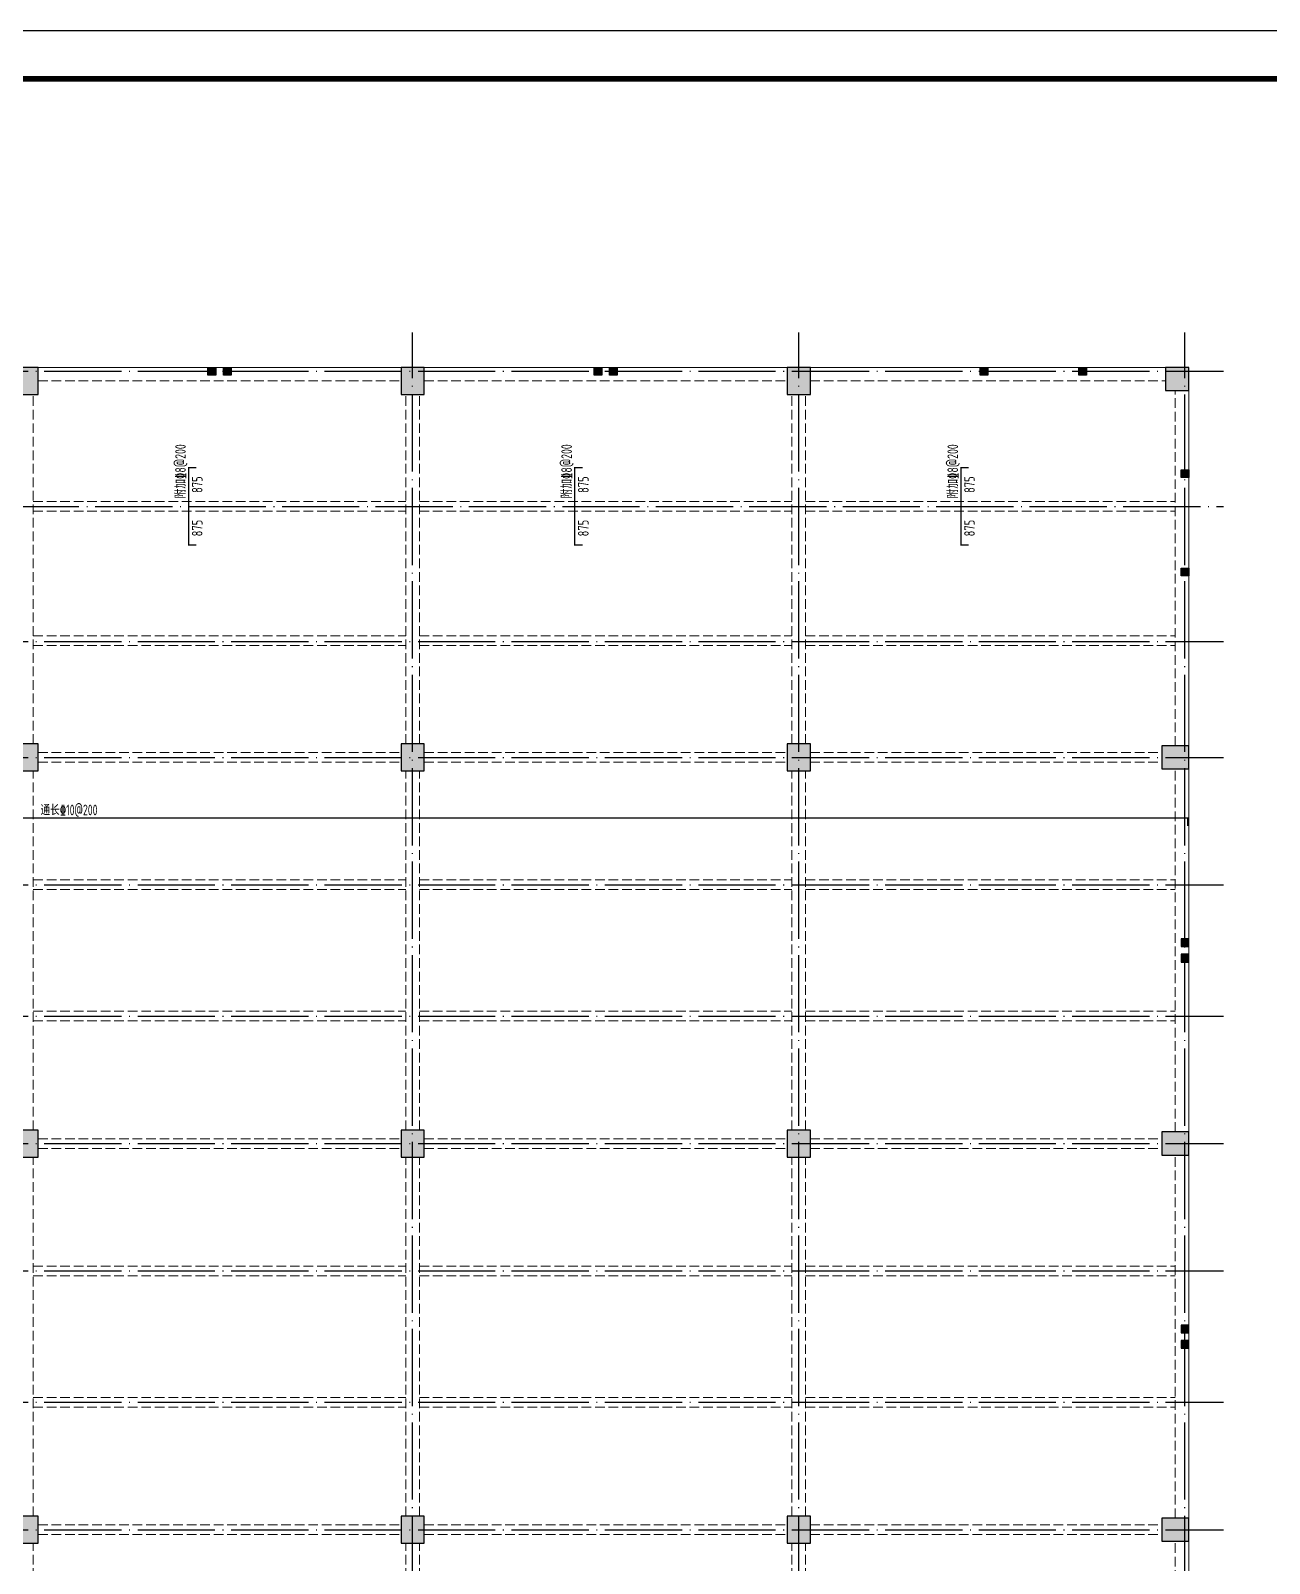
# Model space of a CAD drawing. Extents: x -2331248 to -1198620, y -977263 to -545844.
# Drawn here: x -1780691 to -1748613, y -731299 to -691608 of the extents above; entities that cross this region are included whole.
import ezdxf
from ezdxf.enums import TextEntityAlignment as Align

# ---------------------------------------------------------------- set-up
doc = ezdxf.new("R2010")
doc.units = 0
doc.header["$LTSCALE"] = 1000
doc.header["$MEASUREMENT"] = 0
for name, pattern in [('DASH', [0.35, 0.25, -0.1]), ('DOTE', [2.42, 2, -0.2, 0.02, -0.2]), ('线型3', [500, 300, -200])]:
    doc.linetypes.add(name, pattern=pattern)
for name, color, linetype in [('DOTE', 1, 'DOTE'), ('PUB_TITLE', 4, 'CONTINUOUS'), ('构造柱', 6, 'CONTINUOUS'), ('柱涂实', 54, 'CONTINUOUS')]:
    doc.layers.add(name, color=color, linetype=linetype)
for name, color, linetype, lineweight in [('S_Beam', 4, 'CONTINUOUS', 18), ('S_BeamDash', 134, '线型3', 18), ('S_Cl', 2, 'CONTINUOUS', 9), ('S_SlabUpBar', 1, 'CONTINUOUS', 35), ('S_SlabUpBarDim', 84, 'CONTINUOUS', 25), ('S_SlabUpBarText', 7, 'CONTINUOUS', 25)]:
    doc.layers.add(name, color=color, linetype=linetype, lineweight=lineweight)
doc.styles.add('PkpmHz', font='Pkpmeng', dxfattribs={"width": 0.7, "bigfont": 'hztxt'})
doc.styles.add('TSSD_REIN', font='Tssdeng.shx', dxfattribs={"width": 0.7, "bigfont": 'hztxt.shx'})

msp = doc.modelspace()

# ---------------------------------------------------------------- hatches: boundary and pattern name
at = {"layer": '柱涂实'}
for points in [[(-1780500, -701027.1), (-1780500, -700327.1), (-1781100, -700327.1), (-1781100, -701027.1)], [(-1770500, -701027.1), (-1770500, -700327.1), (-1771100, -700327.1), (-1771100, -701027.1)], [(-1760500, -701027.1), (-1760500, -700327.1), (-1761100, -700327.1), (-1761100, -701027.1)], [(-1750700, -700927.1), (-1750700, -700327.1), (-1751300, -700327.1), (-1751300, -700927.1)], [(-1780500, -710777.1), (-1780500, -710077.1), (-1781100, -710077.1), (-1781100, -710777.1)], [(-1770500, -710777.1), (-1770500, -710077.1), (-1771100, -710077.1), (-1771100, -710777.1)], [(-1760500, -710777.1), (-1760500, -710077.1), (-1761100, -710077.1), (-1761100, -710777.1)], [(-1750700, -710727.1), (-1750700, -710127.1), (-1751400, -710127.1), (-1751400, -710727.1)], [(-1780500, -720777.1), (-1780500, -720077.1), (-1781100, -720077.1), (-1781100, -720777.1)], [(-1770500, -720777.1), (-1770500, -720077.1), (-1771100, -720077.1), (-1771100, -720777.1)], [(-1760500, -720777.1), (-1760500, -720077.1), (-1761100, -720077.1), (-1761100, -720777.1)], [(-1750700, -720727.1), (-1750700, -720127.1), (-1751400, -720127.1), (-1751400, -720727.1)], [(-1780500, -730777.1), (-1780500, -730077.1), (-1781100, -730077.1), (-1781100, -730777.1)], [(-1770500, -730777.1), (-1770500, -730077.1), (-1771100, -730077.1), (-1771100, -730777.1)], [(-1760500, -730777.1), (-1760500, -730077.1), (-1761100, -730077.1), (-1761100, -730777.1)], [(-1750700, -730727.1), (-1750700, -730127.1), (-1751400, -730127.1), (-1751400, -730727.1)]]:
    msp.add_hatch(color=256, dxfattribs=at).paths.add_polyline_path(points)

# ---------------------------------------------------------------- linework, layer by layer
at = {"layer": 'DOTE'}
for p, q in [((-1770800, -751427.1), (-1770800, -699427.1)), ((-1760800, -751427.1), (-1760800, -699427.1)), ((-1750800, -751427.1), (-1750800, -699427.1)), ((-1811800, -700427.1), (-1749800, -700427.1)), ((-1800800, -703927.1), (-1749800, -703927.1)), ((-1811800, -707427.1), (-1749800, -707427.1)), ((-1811800, -710427.1), (-1749800, -710427.1)), ((-1811800, -713727.1), (-1749800, -713727.1)), ((-1811800, -717127.1), (-1749800, -717127.1)), ((-1811800, -720427.1), (-1749800, -720427.1)), ((-1811800, -723727.1), (-1749800, -723727.1)), ((-1811800, -727127.1), (-1749800, -727127.1)), ((-1811800, -730427.1), (-1749800, -730427.1))]:
    msp.add_line(p, q, dxfattribs=at)
at = {"layer": 'PUB_TITLE'}
msp.add_lwpolyline([(-1821659.5, -765858.1), (-1821659.5, -691608.1), (-1716534.5, -691608.1), (-1716534.5, -765858.1)], close=True, dxfattribs=at)
at = {"layer": 'PUB_TITLE', "const_width": 150}
msp.add_lwpolyline([(-1818534.5, -692858.1), (-1717784.5, -692858.1), (-1717784.5, -764608.1), (-1818534.5, -764608.1)], close=True, dxfattribs=at)
at = {"layer": 'S_Beam', "ltscale": 1}
for p, q in [((-1780500, -700327.1), (-1771100, -700327.1)), ((-1770500, -700327.1), (-1761100, -700327.1)), ((-1760500, -700327.1), (-1751300, -700327.1)), ((-1750700, -710127.1), (-1750700, -700927.1)), ((-1750700, -720127.1), (-1750700, -710727.1)), ((-1750700, -730127.1), (-1750700, -720727.1)), ((-1750700, -740127.1), (-1750700, -730727.1))]:
    msp.add_line(p, q, dxfattribs=at)
at = {"layer": 'S_BeamDash', "linetype": 'DASH', "ltscale": 1}
for p, q in [((-1780500, -700677.1), (-1771100, -700677.1)), ((-1770500, -700677.1), (-1761100, -700677.1)), ((-1760500, -700677.1), (-1751300, -700677.1)), ((-1751050, -710127.1), (-1751050, -700927.1)), ((-1780625, -710077.1), (-1780625, -701027.1)), ((-1770975, -710077.1), (-1770975, -701027.1)), ((-1770625, -710077.1), (-1770625, -701027.1)), ((-1760975, -710077.1), (-1760975, -701027.1)), ((-1760625, -710077.1), (-1760625, -701027.1)), ((-1780625, -703802.1), (-1770975, -703802.1)), ((-1780625, -704052.1), (-1770975, -704052.1)), ((-1770625, -703802.1), (-1760975, -703802.1)), ((-1770625, -704052.1), (-1760975, -704052.1)), ((-1760625, -703802.1), (-1751050, -703802.1)), ((-1760625, -704052.1), (-1751050, -704052.1)), ((-1780625, -707277.1), (-1770975, -707277.1)), ((-1770625, -707277.1), (-1760975, -707277.1)), ((-1760625, -707277.1), (-1751050, -707277.1)), ((-1780625, -707527.1), (-1770975, -707527.1)), ((-1770625, -707527.1), (-1760975, -707527.1)), ((-1760625, -707527.1), (-1751050, -707527.1)), ((-1780500, -710302.1), (-1771100, -710302.1)), ((-1770500, -710302.1), (-1761100, -710302.1)), ((-1760500, -710302.1), (-1751400, -710302.1)), ((-1780625, -720077.1), (-1780625, -710777.1)), ((-1780500, -710552.1), (-1771100, -710552.1)), ((-1770975, -720077.1), (-1770975, -710777.1)), ((-1770625, -720077.1), (-1770625, -710777.1)), ((-1770500, -710552.1), (-1761100, -710552.1)), ((-1760975, -720077.1), (-1760975, -710777.1)), ((-1760625, -720077.1), (-1760625, -710777.1)), ((-1760500, -710552.1), (-1751400, -710552.1)), ((-1751050, -720127.1), (-1751050, -710727.1)), ((-1780625, -713602.1), (-1770975, -713602.1)), ((-1770625, -713602.1), (-1760975, -713602.1)), ((-1760625, -713602.1), (-1751050, -713602.1)), ((-1780625, -713852.1), (-1770975, -713852.1)), ((-1770625, -713852.1), (-1760975, -713852.1)), ((-1760625, -713852.1), (-1751050, -713852.1)), ((-1780625, -717002.1), (-1770975, -717002.1)), ((-1770625, -717002.1), (-1760975, -717002.1)), ((-1760625, -717002.1), (-1751050, -717002.1)), ((-1780625, -717252.1), (-1770975, -717252.1)), ((-1770625, -717252.1), (-1760975, -717252.1)), ((-1760625, -717252.1), (-1751050, -717252.1)), ((-1780500, -720302.1), (-1771100, -720302.1)), ((-1770500, -720302.1), (-1761100, -720302.1)), ((-1760500, -720302.1), (-1751400, -720302.1)), ((-1780625, -730077.1), (-1780625, -720777.1)), ((-1780500, -720552.1), (-1771100, -720552.1)), ((-1770975, -730077.1), (-1770975, -720777.1)), ((-1770625, -730077.1), (-1770625, -720777.1)), ((-1770500, -720552.1), (-1761100, -720552.1)), ((-1760975, -730077.1), (-1760975, -720777.1)), ((-1760625, -730077.1), (-1760625, -720777.1)), ((-1760500, -720552.1), (-1751400, -720552.1)), ((-1751050, -730127.1), (-1751050, -720727.1)), ((-1780625, -723602.1), (-1770975, -723602.1)), ((-1780625, -723852.1), (-1770975, -723852.1)), ((-1770625, -723602.1), (-1760975, -723602.1)), ((-1770625, -723852.1), (-1760975, -723852.1)), ((-1760625, -723602.1), (-1751050, -723602.1)), ((-1760625, -723852.1), (-1751050, -723852.1)), ((-1780625, -727002.1), (-1770975, -727002.1)), ((-1770625, -727002.1), (-1760975, -727002.1)), ((-1760625, -727002.1), (-1751050, -727002.1)), ((-1780625, -727252.1), (-1770975, -727252.1)), ((-1770625, -727252.1), (-1760975, -727252.1)), ((-1760625, -727252.1), (-1751050, -727252.1)), ((-1780500, -730302.1), (-1771100, -730302.1)), ((-1770500, -730302.1), (-1761100, -730302.1)), ((-1760500, -730302.1), (-1751400, -730302.1)), ((-1780500, -730552.1), (-1771100, -730552.1)), ((-1770500, -730552.1), (-1761100, -730552.1)), ((-1760500, -730552.1), (-1751400, -730552.1)), ((-1780625, -740077.1), (-1780625, -730777.1)), ((-1770975, -740077.1), (-1770975, -730777.1)), ((-1770625, -740077.1), (-1770625, -730777.1)), ((-1760975, -740077.1), (-1760975, -730777.1)), ((-1760625, -740077.1), (-1760625, -730777.1)), ((-1751050, -740127.1), (-1751050, -730727.1))]:
    msp.add_line(p, q, dxfattribs=at)
at = {"layer": 'S_Cl', "ltscale": 1}
for points in [[(-1780500, -701027.1), (-1780500, -700327.1), (-1781100, -700327.1), (-1781100, -701027.1)], [(-1770500, -701027.1), (-1770500, -700327.1), (-1771100, -700327.1), (-1771100, -701027.1)], [(-1760500, -701027.1), (-1760500, -700327.1), (-1761100, -700327.1), (-1761100, -701027.1)], [(-1750700, -700927.1), (-1750700, -700327.1), (-1751300, -700327.1), (-1751300, -700927.1)], [(-1780500, -710777.1), (-1780500, -710077.1), (-1781100, -710077.1), (-1781100, -710777.1)], [(-1770500, -710777.1), (-1770500, -710077.1), (-1771100, -710077.1), (-1771100, -710777.1)], [(-1760500, -710777.1), (-1760500, -710077.1), (-1761100, -710077.1), (-1761100, -710777.1)], [(-1750700, -710727.1), (-1750700, -710127.1), (-1751400, -710127.1), (-1751400, -710727.1)], [(-1780500, -720777.1), (-1780500, -720077.1), (-1781100, -720077.1), (-1781100, -720777.1)], [(-1770500, -720777.1), (-1770500, -720077.1), (-1771100, -720077.1), (-1771100, -720777.1)], [(-1760500, -720777.1), (-1760500, -720077.1), (-1761100, -720077.1), (-1761100, -720777.1)], [(-1750700, -720727.1), (-1750700, -720127.1), (-1751400, -720127.1), (-1751400, -720727.1)], [(-1780500, -730777.1), (-1780500, -730077.1), (-1781100, -730077.1), (-1781100, -730777.1)], [(-1770500, -730777.1), (-1770500, -730077.1), (-1771100, -730077.1), (-1771100, -730777.1)], [(-1760500, -730777.1), (-1760500, -730077.1), (-1761100, -730077.1), (-1761100, -730777.1)], [(-1750700, -730727.1), (-1750700, -730127.1), (-1751400, -730127.1), (-1751400, -730727.1)]]:
    msp.add_lwpolyline(points, close=True, dxfattribs=at)
at = {"layer": 'S_SlabUpBar', "ltscale": 1, "const_width": 35}
for points in [[(-1776400, -704927.1), (-1776600, -704927.1), (-1776600, -702927.1), (-1776400, -702927.1)], [(-1766400, -704927.1), (-1766600, -704927.1), (-1766600, -702927.1), (-1766400, -702927.1)], [(-1756400, -704927.1), (-1756600, -704927.1), (-1756600, -702927.1), (-1756400, -702927.1)], [(-1810870, -712201), (-1810870, -712001), (-1750730, -712001), (-1750730, -712201)]]:
    msp.add_lwpolyline(points, dxfattribs=at)
at = {"layer": '构造柱'}
for points in [[(-1775900, -700527.1), (-1776100, -700527.1), (-1776100, -700327.1), (-1775900, -700327.1)], [(-1775500, -700527.1), (-1775700, -700527.1), (-1775700, -700327.1), (-1775500, -700327.1)], [(-1765900, -700527.1), (-1766100, -700527.1), (-1766100, -700327.1), (-1765900, -700327.1)], [(-1765500, -700527.1), (-1765700, -700527.1), (-1765700, -700327.1), (-1765500, -700327.1)], [(-1755900, -700527.1), (-1756100, -700527.1), (-1756100, -700327.1), (-1755900, -700327.1)], [(-1753350, -700527.1), (-1753550, -700527.1), (-1753550, -700327.1), (-1753350, -700327.1)], [(-1750700, -703177.1), (-1750900, -703177.1), (-1750900, -702977.1), (-1750700, -702977.1)], [(-1750700, -705727.1), (-1750900, -705727.1), (-1750900, -705527.1), (-1750700, -705527.1)], [(-1750900, -715127.1), (-1750900, -715327.1), (-1750700, -715327.1), (-1750700, -715127.1)], [(-1750900, -715527.1), (-1750900, -715727.1), (-1750700, -715727.1), (-1750700, -715527.1)], [(-1750900, -725127.1), (-1750900, -725327.1), (-1750700, -725327.1), (-1750700, -725127.1)], [(-1750900, -725527.1), (-1750900, -725727.1), (-1750700, -725727.1), (-1750700, -725527.1)]]:
    msp.add_lwpolyline(points, close=True, dxfattribs=at)
for points in [[(-1775900, -700527.1), (-1775900, -700327.1), (-1776100, -700527.1), (-1776100, -700327.1)], [(-1775500, -700527.1), (-1775500, -700327.1), (-1775700, -700527.1), (-1775700, -700327.1)], [(-1765900, -700527.1), (-1765900, -700327.1), (-1766100, -700527.1), (-1766100, -700327.1)], [(-1765500, -700527.1), (-1765500, -700327.1), (-1765700, -700527.1), (-1765700, -700327.1)], [(-1755900, -700527.1), (-1755900, -700327.1), (-1756100, -700527.1), (-1756100, -700327.1)], [(-1753350, -700527.1), (-1753350, -700327.1), (-1753550, -700527.1), (-1753550, -700327.1)], [(-1750700, -703177.1), (-1750700, -702977.1), (-1750900, -703177.1), (-1750900, -702977.1)], [(-1750700, -705727.1), (-1750700, -705527.1), (-1750900, -705727.1), (-1750900, -705527.1)], [(-1750900, -715127.1), (-1750700, -715127.1), (-1750900, -715327.1), (-1750700, -715327.1)], [(-1750900, -715527.1), (-1750700, -715527.1), (-1750900, -715727.1), (-1750700, -715727.1)], [(-1750900, -725127.1), (-1750700, -725127.1), (-1750900, -725327.1), (-1750700, -725327.1)], [(-1750900, -725527.1), (-1750700, -725527.1), (-1750900, -725727.1), (-1750700, -725727.1)]]:
    msp.add_solid(points, dxfattribs=at)
at = {"layer": '柱涂实', "linetype": 'Continuous'}
for points in [[(-1780500, -701027.1), (-1780500, -700327.1), (-1781100, -700327.1), (-1781100, -701027.1)], [(-1770500, -701027.1), (-1770500, -700327.1), (-1771100, -700327.1), (-1771100, -701027.1)], [(-1760500, -701027.1), (-1760500, -700327.1), (-1761100, -700327.1), (-1761100, -701027.1)], [(-1750700, -700927.1), (-1750700, -700327.1), (-1751300, -700327.1), (-1751300, -700927.1)], [(-1780500, -710777.1), (-1780500, -710077.1), (-1781100, -710077.1), (-1781100, -710777.1)], [(-1770500, -710777.1), (-1770500, -710077.1), (-1771100, -710077.1), (-1771100, -710777.1)], [(-1760500, -710777.1), (-1760500, -710077.1), (-1761100, -710077.1), (-1761100, -710777.1)], [(-1750700, -710727.1), (-1750700, -710127.1), (-1751400, -710127.1), (-1751400, -710727.1)], [(-1780500, -720777.1), (-1780500, -720077.1), (-1781100, -720077.1), (-1781100, -720777.1)], [(-1770500, -720777.1), (-1770500, -720077.1), (-1771100, -720077.1), (-1771100, -720777.1)], [(-1760500, -720777.1), (-1760500, -720077.1), (-1761100, -720077.1), (-1761100, -720777.1)], [(-1750700, -720727.1), (-1750700, -720127.1), (-1751400, -720127.1), (-1751400, -720727.1)], [(-1780500, -730777.1), (-1780500, -730077.1), (-1781100, -730077.1), (-1781100, -730777.1)], [(-1770500, -730777.1), (-1770500, -730077.1), (-1771100, -730077.1), (-1771100, -730777.1)], [(-1760500, -730777.1), (-1760500, -730077.1), (-1761100, -730077.1), (-1761100, -730777.1)], [(-1750700, -730727.1), (-1750700, -730127.1), (-1751400, -730127.1), (-1751400, -730727.1)]]:
    msp.add_lwpolyline(points, close=True, dxfattribs=at)

# ---------------------------------------------------------------- texts
at = {"layer": 'S_SlabUpBarDim', "style": 'PkpmHz', "width": 0.75}
for p in [(-1776515.9, -703364.6), (-1766515.9, -703364.6), (-1756515.9, -703364.6), (-1776515.9, -704489.6), (-1766515.9, -704489.6), (-1756515.9, -704489.6)]:
    msp.add_text('875', height=275, rotation=90, dxfattribs=at).set_placement(p, align=Align.TOP_CENTER)
at = {"layer": 'S_SlabUpBarText', "style": 'TSSD_REIN', "width": 0.7}
for p in [(-1776674.1, -703718.4), (-1766674.1, -703718.4), (-1756674.1, -703718.4)]:
    msp.add_text('附加%%1328@200', height=275, rotation=90, dxfattribs=at).set_placement(p)
msp.add_text('通长%%13210@200', height=275, dxfattribs=at).set_placement((-1780438.2, -711926.9))

doc.saveas('drawing.dxf')
